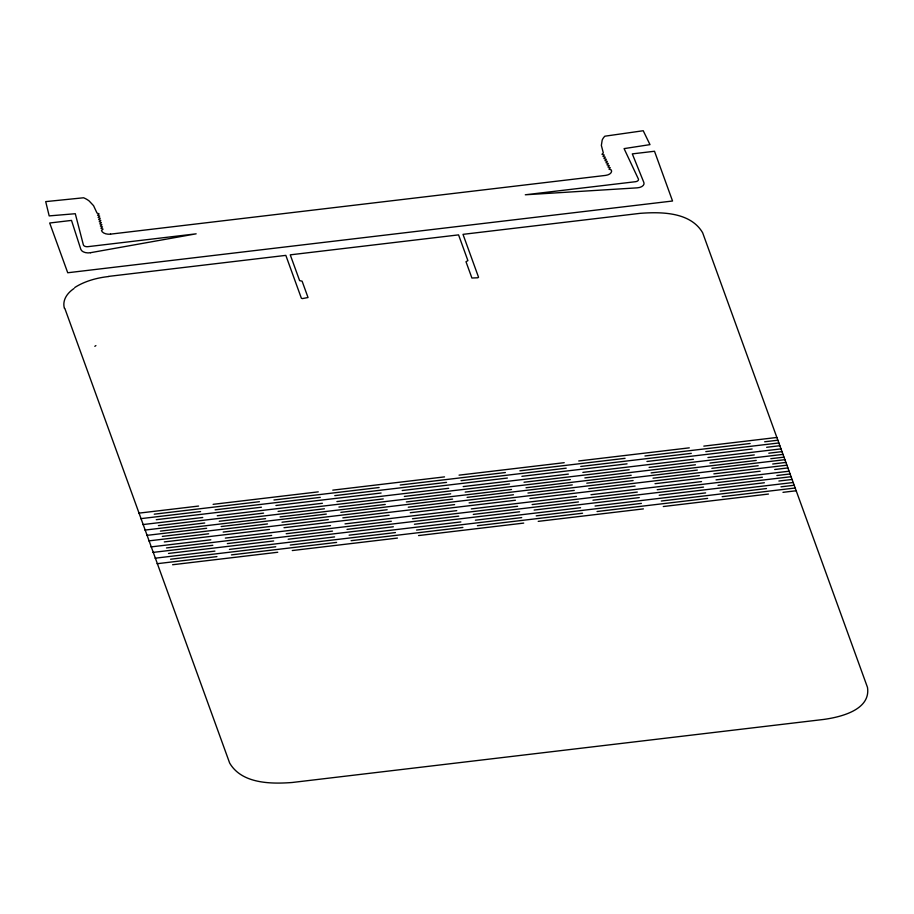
<?xml version="1.0" encoding="UTF-8"?>
<svg xmlns="http://www.w3.org/2000/svg" width="914" height="914" viewBox="0 0 914 914"><rect width="100%" height="100%" fill="white"/><g stroke="black" fill="none" stroke-linecap="round" stroke-linejoin="round"><path stroke-width="1.37" d="M94.816 346.337L95.901 345.572M90.52 252.698L196.156 233.824L87.858 246.677A3.816 2.171 -0.1 0 1 83.357 244.838L75.291 213.716L49.185 215.898L45.7 201.617L83.574 197.778A23.581 13.424 -0.1 0 1 85.939 198.886A25.204 14.35 -0.1 0 1 87.927 200.086A26.586 15.127 -0.1 0 1 89.184 201L93.571 205.684L96.987 213.019L99.135 213.945L97.547 215.178L99.695 216.104L98.106 217.349L100.254 218.275L98.666 219.52L100.814 220.445L99.226 221.679L101.374 222.605L99.786 223.85L101.934 224.775L100.346 226.009L102.494 226.946L100.906 228.18L103.054 229.106L101.5 230.465A7.643 4.353 -0.1 0 0 110.548 234.155M110.537 234.133L605.468 175.419A7.7 4.376 -0.1 0 0 611.34 169.993L608.93 169.101L610.289 167.753L607.936 166.988L609.295 165.64L606.942 164.863L608.301 163.526L605.948 162.749L607.307 161.412L604.954 160.636L606.313 159.299L603.948 158.522L605.308 157.185L602.954 156.408L604.314 155.06L601.96 154.295L603.32 152.946L601.355 145.417L602.177 140.15A27.077 15.412 -0.1 0 1 602.989 138.54A24.792 14.121 -0.1 0 1 603.731 137.466A22.953 13.059 -0.1 0 1 604.862 136.197L643.228 130.736L649.991 144.629L624.079 148.616L638.383 179.007A3.85 2.194 -0.1 0 1 635.447 181.715L525.287 194.785L637.184 187.85A7.7 4.376 -0.1 0 0 643.867 182.503L632.305 153.883L654.504 151.256L672.544 201.011L67.727 272.76L49.687 223.005L71.509 220.411L80.809 249.293A7.62 4.341 -0.1 0 0 90.532 252.732M108.652 276.382L285.831 255.372L301.38 298.261L302.42 298.581L308.029 297.53L302.111 281.169L299.621 280.632L290.252 254.846L458.565 234.875L467.899 260.616L465.991 261.735L471.91 278.027L477.816 277.776L478.548 277.239L462.998 234.35L640.177 213.339C661.45 211.751 690.516 212.002 702.649 232.762L867.489 687.408C870.973 709.892 840.652 717.113 823.663 719.444L292.149 782.498C270.864 784.086 241.81 783.824 229.665 763.076L64.825 308.429M138.757 513.154L198.589 506.059M213.111 504.334L318.266 491.858M332.787 490.144L444.535 476.88M459.057 475.154L564.212 462.69M578.733 460.964L689.293 447.849M703.814 446.123L776.866 437.463M154.26 514.182L259.427 501.706M273.949 499.992L379.116 487.516M400.218 485.014L505.373 472.538M519.895 470.813L625.062 458.337M644.964 455.972L750.131 443.507M764.652 441.782L777.871 440.217M140.745 518.661L200.589 511.566M215.098 509.841L320.266 497.365M334.775 495.639L446.535 482.386M461.056 480.661L566.212 468.185M580.733 466.471L691.292 453.355M705.802 451.63L778.865 442.97M156.26 519.689L261.427 507.213M275.937 505.499L381.104 493.023M402.206 490.521L507.373 478.045M521.894 476.32L627.05 463.844M646.963 461.479L752.131 449.003M766.64 447.289L779.859 445.724M142.892 524.579L202.737 517.484M217.246 515.759L322.413 503.283M336.923 501.558L448.683 488.305M463.192 486.579L568.359 474.103M582.869 472.389L693.44 459.274M707.95 457.548L781.013 448.877M158.408 525.607L263.575 513.131M278.085 511.417L383.252 498.941M404.354 496.439L509.521 483.963M524.03 482.238L629.198 469.762M649.111 467.397L754.279 454.921M768.788 453.207L782.007 451.63M144.892 530.086L204.736 522.991M219.246 521.266L324.413 508.79M338.923 507.064L450.682 493.811M465.192 492.086L570.359 479.61M584.869 477.896L695.428 464.78M709.95 463.055L783.001 454.384M160.407 531.114L265.574 518.638M280.084 516.924L385.251 504.448M406.353 501.946L511.52 489.47M526.03 487.745L631.197 475.269M651.111 472.904L756.266 460.428M770.788 458.714L784.006 457.137M146.811 535.376L206.644 528.281M221.165 526.555L326.321 514.079M340.842 512.354L452.601 499.101M467.111 497.376L572.278 484.9M586.788 483.186L697.348 470.07M711.869 468.345L784.92 459.673M162.326 536.404L267.482 523.928M282.003 522.214L387.17 509.738M408.272 507.224L513.439 494.76M527.949 493.034L633.116 480.558M653.019 478.193L758.186 465.717M772.707 464.004L785.926 462.427M148.811 540.882L208.643 533.787M223.165 532.062L328.32 519.586M342.83 517.861L454.589 504.608M469.111 502.883L574.266 490.407M588.787 488.693L699.347 475.577M713.857 473.852L786.92 465.18M164.314 541.911L269.481 529.434M283.991 527.709L389.158 515.245M410.26 512.731L515.427 500.255M529.949 498.541L635.104 486.065M655.018 483.7L760.185 471.224M774.695 469.51L787.914 467.934M150.993 546.903L210.826 539.808M225.347 538.083L330.502 525.607M345.024 523.882L456.772 510.629M471.293 508.904L576.448 496.428M590.97 494.714L701.529 481.598M716.039 479.873L789.102 471.201M166.497 547.932L271.664 535.455M286.185 533.73L391.341 521.266M412.454 518.752L517.61 506.287M532.131 504.562L637.298 492.086M657.2 489.721L762.367 477.245M776.877 475.531L790.096 473.955M152.981 552.41L212.825 545.304M227.335 543.59L332.502 531.114M347.012 529.389L458.771 516.136M473.292 514.411L578.448 501.935M592.957 500.209L703.529 487.105M718.038 485.38L791.101 476.708M168.496 553.438L273.663 540.962M288.173 539.237L393.34 526.772M414.442 524.259L519.609 511.783M534.119 510.069L639.286 497.593M659.2 495.228L764.367 482.752M778.877 481.027L792.095 479.462M155.083 558.203L214.927 551.108M229.437 549.383L334.604 536.906M349.114 535.181L460.873 521.928M475.383 520.203L580.55 507.727M595.06 506.013L705.631 492.897M720.141 491.172L793.203 482.501M170.598 559.231L275.765 546.755M290.275 545.041L395.442 532.565M416.544 530.063L521.711 517.587M536.221 515.862L641.388 503.386M661.302 501.021L766.469 488.544M780.979 486.831L794.197 485.254M157.082 563.71L216.926 556.615M231.436 554.889L336.603 542.413M351.113 540.688L462.872 527.435M477.382 525.71L582.549 513.234M597.059 511.52L707.619 498.404M722.14 496.679L795.191 488.007M172.597 564.738L277.753 552.262M292.274 550.548L397.441 538.072M418.543 535.57L523.711 523.094M538.22 521.368L643.387 508.892M663.301 506.527L768.457 494.051M782.978 492.338L796.197 490.761M74.742 287.544A59.501 33.875 -0.1 0 1 108.697 276.531M64.437 308.464A43.426 24.724 -0.1 0 1 74.034 288.493"/></g></svg>
